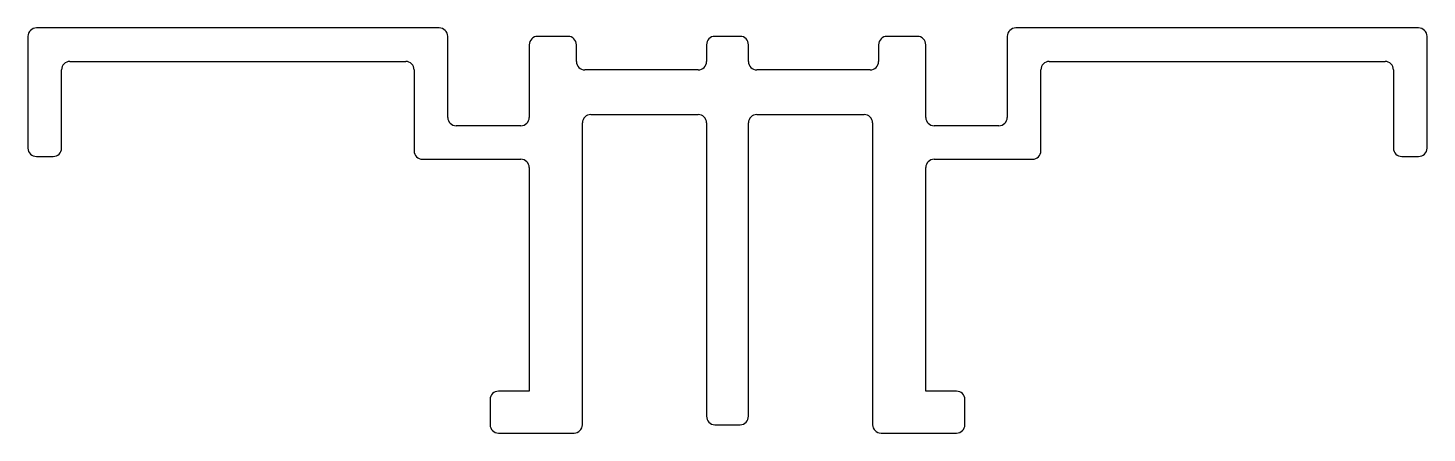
# Model space of a CAD drawing. Extents: x 4473.9 to 4523.9, y 1064.4 to 1078.9.
import ezdxf

# ---------------------------------------------------------------- set-up
doc = ezdxf.new("R2010")
doc.units = 0
doc.layers.get('0').update_dxf_attribs({"linetype": 'CONTINUOUS'})

msp = doc.modelspace()

# ---------------------------------------------------------------- linework, layer by layer
for p, q in [((4473.931, 1078.576), (4473.931, 1074.576)), ((4488.631, 1078.876), (4474.231, 1078.876)), ((4488.931, 1075.676), (4488.931, 1078.576)), ((4493.231, 1078.576), (4492.145, 1078.576)), ((4499.381, 1078.576), (4498.481, 1078.576)), ((4505.717, 1078.576), (4504.631, 1078.576)), ((4508.931, 1078.576), (4508.931, 1075.676)), ((4523.631, 1078.876), (4509.231, 1078.876)), ((4523.931, 1074.576), (4523.931, 1078.576)), ((4491.845, 1078.276), (4491.845, 1075.676)), ((4493.531, 1077.676), (4493.531, 1078.276)), ((4498.181, 1078.276), (4498.181, 1077.676)), ((4499.681, 1077.676), (4499.681, 1078.276)), ((4504.331, 1078.276), (4504.331, 1077.676)), ((4506.017, 1075.676), (4506.017, 1078.276)), ((4475.431, 1077.676), (4487.431, 1077.676)), ((4510.431, 1077.676), (4522.431, 1077.676)), ((4475.131, 1074.576), (4475.131, 1077.376)), ((4487.731, 1077.376), (4487.731, 1074.476)), ((4497.881, 1077.376), (4493.831, 1077.376)), ((4504.031, 1077.376), (4499.981, 1077.376)), ((4510.131, 1074.476), (4510.131, 1077.376)), ((4522.731, 1077.376), (4522.731, 1074.576)), ((4494.045, 1075.776), (4497.881, 1075.776)), ((4499.981, 1075.776), (4503.817, 1075.776)), ((4491.545, 1075.376), (4489.231, 1075.376)), ((4493.745, 1064.676), (4493.745, 1075.476)), ((4498.181, 1075.476), (4498.181, 1064.976)), ((4499.681, 1064.976), (4499.681, 1075.476)), ((4504.117, 1075.476), (4504.117, 1064.676)), ((4508.631, 1075.376), (4506.317, 1075.376)), ((4474.231, 1074.276), (4474.831, 1074.276)), ((4488.031, 1074.176), (4491.545, 1074.176)), ((4506.317, 1074.176), (4509.831, 1074.176)), ((4523.031, 1074.276), (4523.631, 1074.276)), ((4491.845, 1073.876), (4491.845, 1065.876)), ((4506.017, 1065.876), (4506.017, 1073.876)), ((4490.445, 1065.576), (4490.445, 1064.676)), ((4491.845, 1065.876), (4490.745, 1065.876)), ((4507.117, 1065.876), (4506.017, 1065.876)), ((4507.417, 1064.676), (4507.417, 1065.576)), ((4498.481, 1064.676), (4499.381, 1064.676)), ((4490.745, 1064.376), (4493.445, 1064.376)), ((4504.417, 1064.376), (4507.117, 1064.376))]:
    msp.add_line(p, q)
for centre, start, end in [((4474.231, 1078.576), 90, 180), ((4488.631, 1078.576), 360, 90), ((4492.145, 1078.276), 90, 180), ((4493.231, 1078.276), 0, 90), ((4498.481, 1078.276), 90, 180), ((4499.381, 1078.276), 360, 90), ((4504.631, 1078.276), 90, 180), ((4505.717, 1078.276), 0, 90), ((4509.231, 1078.576), 90, 180), ((4523.631, 1078.576), 360, 90), ((4475.431, 1077.376), 90, 180), ((4487.431, 1077.376), 0, 90), ((4493.831, 1077.676), 180, 270), ((4497.881, 1077.676), 270, 0), ((4499.981, 1077.676), 180, 270), ((4504.031, 1077.676), 270, 360), ((4510.431, 1077.376), 90, 180), ((4522.431, 1077.376), 0, 90), ((4489.231, 1075.676), 180, 270), ((4491.545, 1075.676), 270, 360), ((4494.045, 1075.476), 90, 180), ((4497.881, 1075.476), 360, 90), ((4499.981, 1075.476), 90, 180), ((4503.817, 1075.476), 0, 90), ((4506.317, 1075.676), 180, 270), ((4508.631, 1075.676), 270, 0), ((4474.231, 1074.576), 180, 270), ((4474.831, 1074.576), 270, 0), ((4523.031, 1074.576), 180, 270), ((4523.631, 1074.576), 270, 0), ((4488.031, 1074.476), 180, 270), ((4491.545, 1073.876), 360, 90), ((4506.317, 1073.876), 90, 180), ((4509.831, 1074.476), 270, 0), ((4490.745, 1065.576), 90, 180), ((4507.117, 1065.576), 0, 90), ((4490.745, 1064.676), 180, 270), ((4493.445, 1064.676), 270, 360), ((4498.481, 1064.976), 180, 270), ((4499.381, 1064.976), 270, 0), ((4504.417, 1064.676), 180, 270), ((4507.117, 1064.676), 270, 360)]:
    msp.add_arc(centre, 0.3, start, end)

doc.saveas('drawing.dxf')
